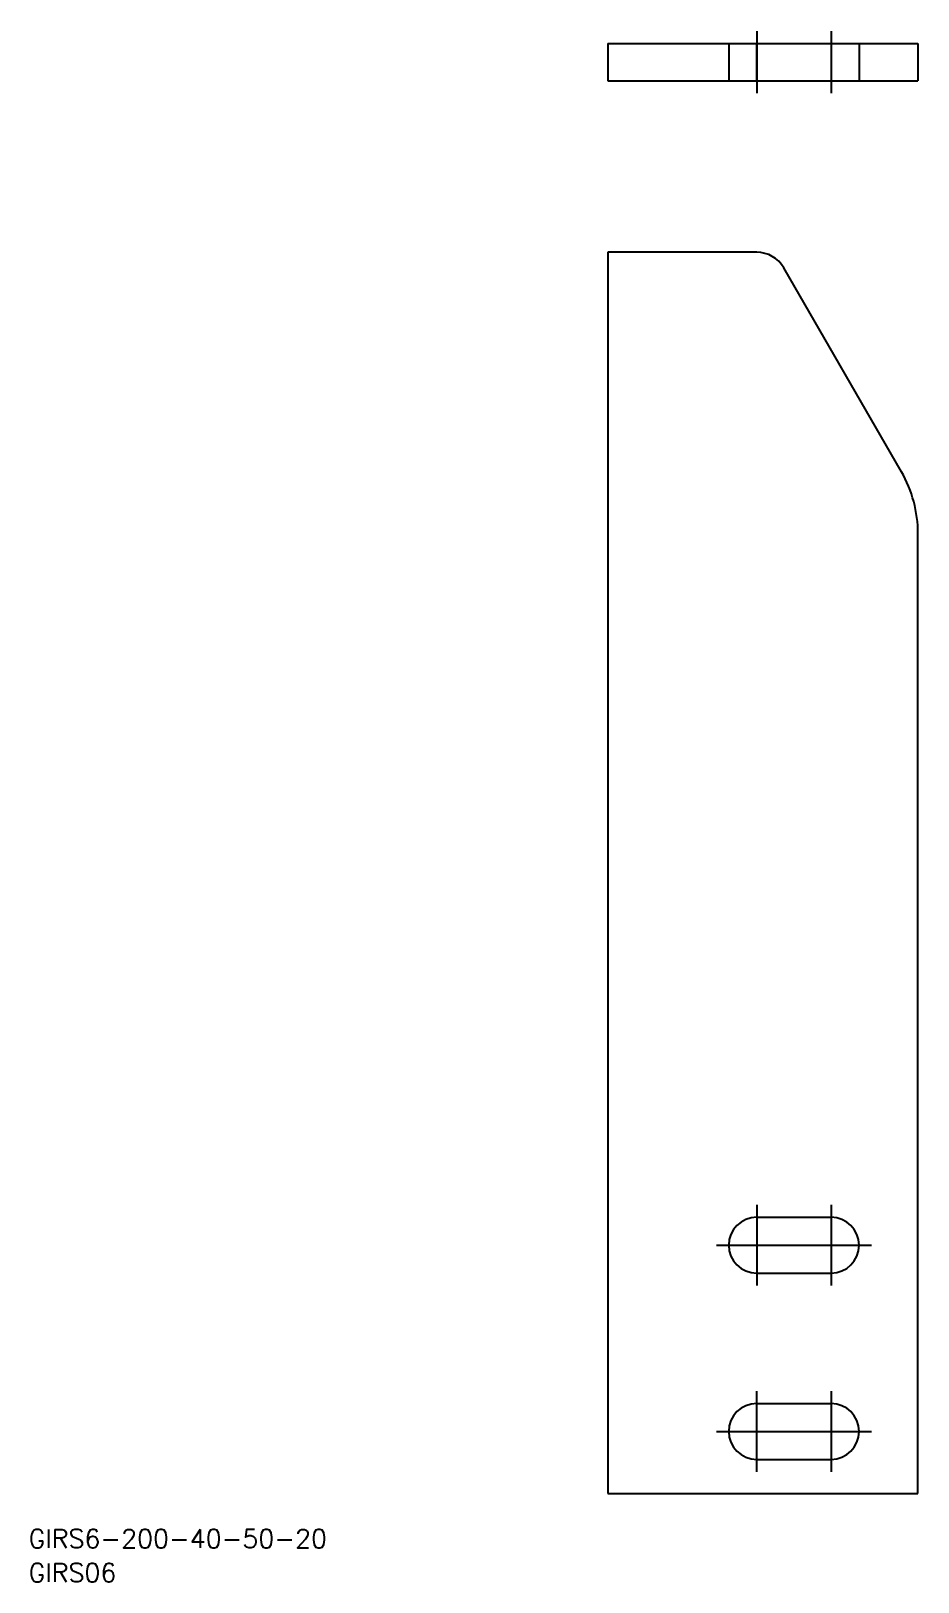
# Model space of a CAD drawing. Extents: x -93 to 50, y -14 to 236.
import ezdxf

# ---------------------------------------------------------------- set-up
doc = ezdxf.new("R2010")
doc.units = 0
doc.linetypes.add('CENTER', pattern=[50.8, 31.75, -6.35, 6.35, -6.35])
doc.linetypes.add('DASHED', pattern=[19.05, 12.7, -6.35])
doc.layers.get('0').update_dxf_attribs({"linetype": 'CONTINUOUS'})
doc.layers.add('CENTER', color=1, linetype='CENTER')
doc.styles.get("Standard").update_dxf_attribs({"font": 'txt.shx', "height": 3, "bigfont": 'bigfont.shx'})

msp = doc.modelspace()

# ---------------------------------------------------------------- linework, layer by layer
at = {"color": 7, "linetype": 'CONTINUOUS'}
for p, q in [((0, 233.65), (0, 227.65)), ((0, 233.65), (50, 233.65)), ((24.02, 227.65), (24.02, 233.65)), ((50, 233.65), (50, 227.65)), ((0, 227.65), (50, 227.65)), ((24.02, 200), (0, 200)), ((0, 200), (0, 0)), ((47.32, 164.64), (28.35, 197.5)), ((50, 0), (50, 154.64)), ((24, 44.5), (36, 44.5)), ((24, 35.5), (36, 35.5)), ((24, 14.5), (36, 14.5)), ((24, 5.5), (36, 5.5)), ((0, 0), (50, 0))]:
    msp.add_line(p, q, dxfattribs=at)
at = {"color": 3, "linetype": 'DASHED'}
for p, q in [((19.5, 233.65), (19.5, 227.65)), ((40.5, 233.65), (40.5, 227.65))]:
    msp.add_line(p, q, dxfattribs=at)
at = {"color": 7, "linetype": 'CONTINUOUS'}
for centre, radius, start, end in [((24.02, 195), 5, 30, 90), ((30, 154.64), 20, 0, 30), ((24, 40), 4.5, 90, 270), ((36, 40), 4.5, 270, 90), ((24, 10), 4.5, 90, 270), ((36, 10), 4.5, 270, 90)]:
    msp.add_arc(centre, radius, start, end, dxfattribs=at)
at = {"layer": 'CENTER', "color": 1, "linetype": 'CENTER'}
for p, q in [((24, 235.65), (24, 225.65)), ((36, 235.65), (36, 225.65)), ((24, 46.5), (24, 33.5)), ((36, 46.5), (36, 33.5)), ((17.5, 40), (42.5, 40)), ((24, 3.5), (24, 16.5)), ((36, 16.5), (36, 3.5)), ((17.5, 10), (42.5, 10))]:
    msp.add_line(p, q, dxfattribs=at)

# ---------------------------------------------------------------- texts
at = {"color": 7, "linetype": 'CONTINUOUS'}
for s, p in [('GIRS6-200-40-50-20', (-93.35, -8.78)), ('GIRS06', (-93.35, -14.26))]:
    msp.add_text(s, height=3, dxfattribs=at).set_placement(p)

doc.saveas('drawing.dxf')
